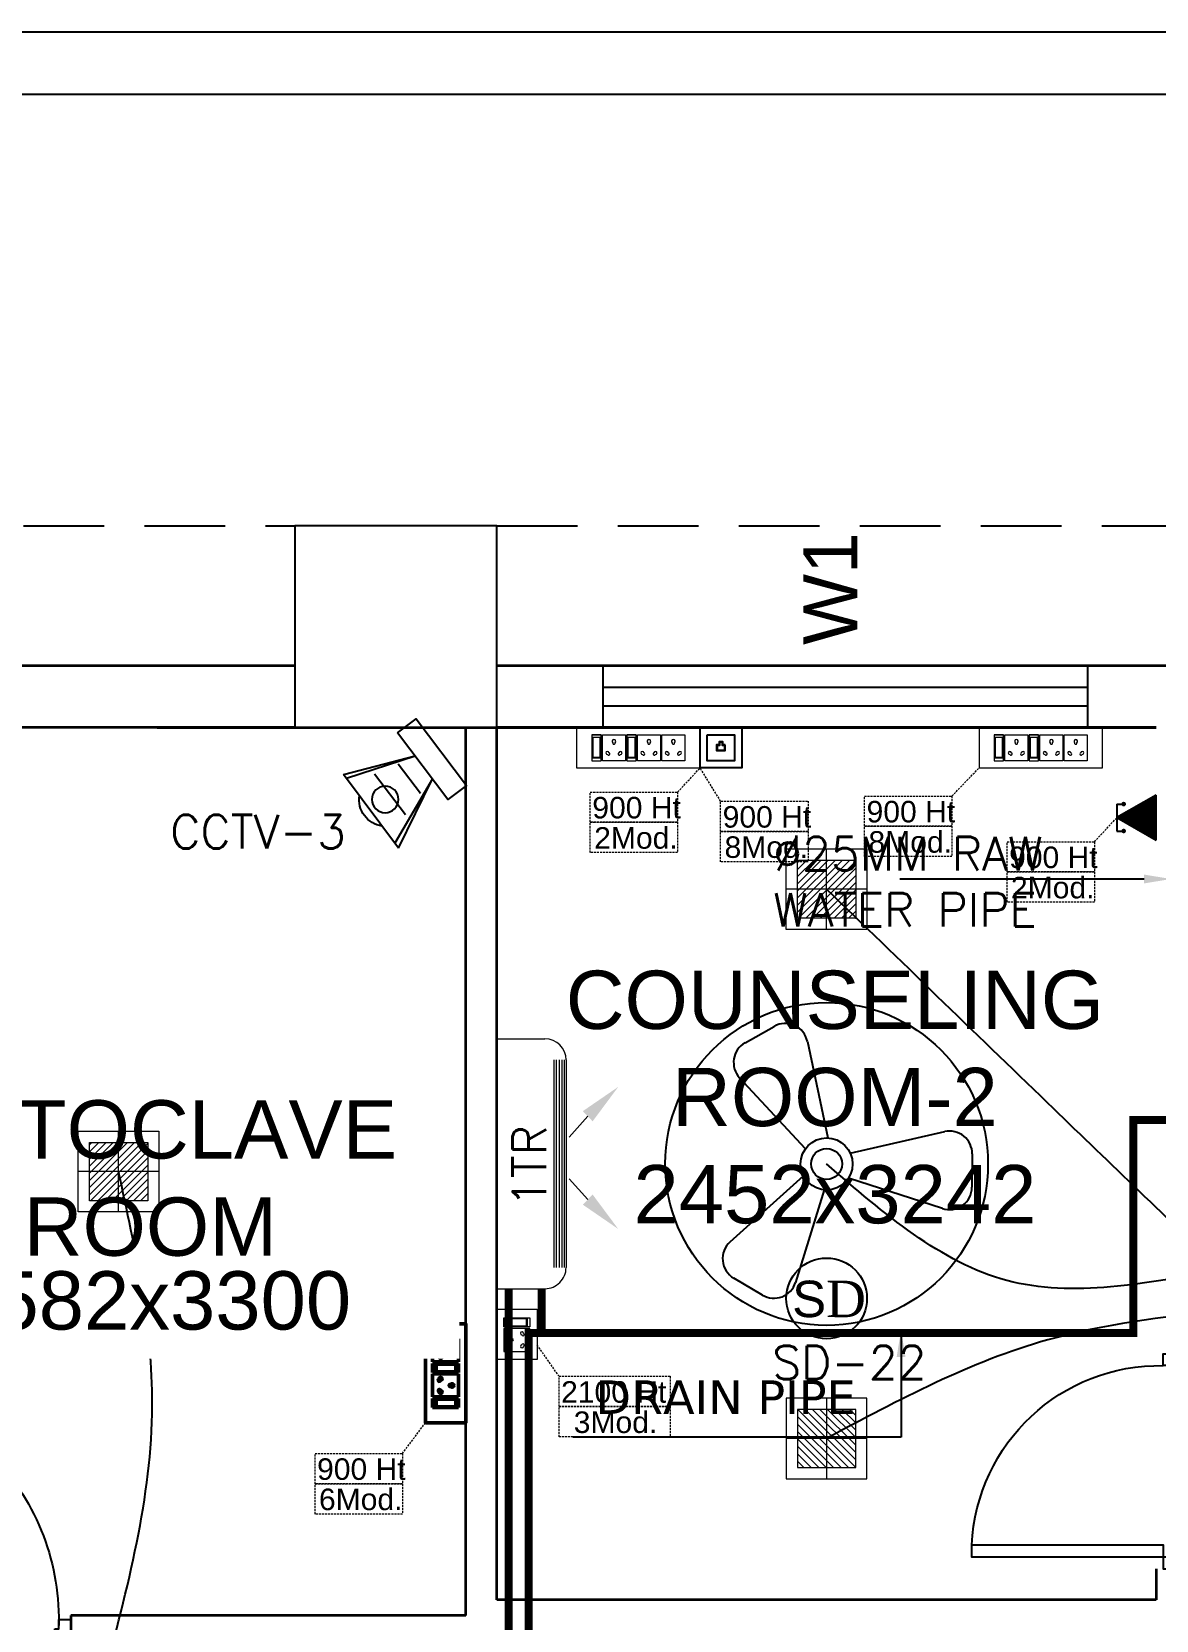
# Model space of a CAD drawing. Extents: x 3550807 to 4078732, y -628171 to -515859.
# Drawn here: x 3725724 to 3729905, y -594524 to -588620 of the extents above; entities that cross this region are included whole.
import ezdxf
from ezdxf import colors
from ezdxf.entities.mleader import LeaderData, LeaderLine
from ezdxf.math import Vec2, Vec3

# ---------------------------------------------------------------- set-up
doc = ezdxf.new("R2010")
doc.units = 0
doc.header["$LTSCALE"] = 6
doc.header["$MEASUREMENT"] = 0
for name, pattern in [('1', [0]), ('CONTINU', [0]), ('DASHED2', [0.375, 0.25, -0.125]), ('HIDDEN', [0.375, 0.25, -0.125])]:
    doc.linetypes.add(name, pattern=pattern)
doc.layers.get('0').update_dxf_attribs({"linetype": 'CONTINUOUS'})
for name, color, linetype in [('24W RAW POWER', 1, 'CONTINUOUS'), ('24W UPS POWER LIGHT', 5, 'CONTINUOUS'), ('AC-AHU', 7, 'CONTINUOUS'), ('Chajja', 7, 'CONTINUOUS'), ('COL', 5, 'CONTINUOUS'), ('DIM', 7, 'CONTINUOUS'), ('DOOR', 44, 'CONTINUOUS'), ('ELE-1200MM CEILINGFAN', 6, 'CONTINUOUS'), ('ELE-8M 6-16A UPS SOCKET', 223, 'CONTINUOUS'), ('ELE-TEL POINT', 4, 'CONTINUOUS'), ('ELE.LAN POINT', 3, 'CONTINUOUS'), ('FA-FIRE TEXT', 7, 'CONTINUOUS'), ('HVAC_HI_WALL_1TR', 1, 'CONTINUOUS'), ('JOINERY', 7, 'CONTINUOUS'), ('LV.CC CEMARA', 66, 'CONTINUOUS'), ('M HVAC HIGH WALL UNIT', 3, 'CONTINUOUS'), ('MEP_HVAC_DRAIN_PIPE', 7, 'CONTINUOUS'), ('MEP_HVAC_TEXT', 7, 'CONTINUOUS'), ('PL-RA WATER SUPPLY PIPE', 100, 'CONTINUOUS'), ('TEXT', 5, 'CONTINUOUS'), ('Window', 161, 'CONTINUOUS')]:
    doc.layers.add(name, color=color, linetype=linetype)
doc.layers.add('CFT_LOOPING', color=7, linetype='1', lineweight=0, true_color=0xd6d600)
for name, color, linetype, lineweight in [('ELE-24W EMERGENCY  LED LIGHT', 5, 'CONTINUOUS', 18), ('ELE-24W LED LIGHT', 1, 'CONTINUOUS', 18), ('ELE-2NOS OF 6-16 RAW POWER SOCKET', 1, 'CONTINUOUS', 20), ('ELE-3NOS 6-16A POWER SOCKET', 5, 'CONTINUOUS', 25), ('ELE. 2N0S OF 6-16 UPS SOCKETS', 191, 'CONTINUOUS', 15), ('FA-BELOW SMOKE DERECTOR', 1, 'CONTINUOUS', 25), ('MEP_HVAC_VRF_COPPER_PIPE', 6, 'CONTINUOUS', 9), ('WALL', 10, 'CONTINUOUS', 35)]:
    doc.layers.add(name, color=color, linetype=linetype, lineweight=lineweight)
doc.layers.add('ELE-6A AC SOCKET', color=7, linetype='CONTINUOUS', true_color=0x00ceb6)
doc.layers.add('ELE-LIGHTING WIRING', color=7, linetype='CONTINUOUS', true_color=0x63d7b6)
doc.styles.add('ARIAL', font='arial.ttf')
doc.styles.add('PDF Times New Roman', font='times.ttf')
doc.styles.add('ROMANS', font='romans.shx')
doc.styles.get("Standard").update_dxf_attribs({"font": 'SIMPLEX'})
doc.styles.add('VERDANA', font='verdana.ttf')
doc.dimstyles.new('TEXT', dxfattribs={"dimscale": 0, "dimtxt": 500, "dimasz": 100, "dimexe": 75, "dimexo": 100, "dimgap": 50, "dimtad": 0, "dimdec": 0, "dimzin": 0, "dimdsep": 46, "dimtxsty": 'ARIAL', "dimblk": 'OBLIQUE', "dimcen": 0.09, "dimdle": 100, "dimclrd": 256, "dimclre": 256, "dimclrt": 6, "dimadec": 0, "dimazin": 0, "dimtfac": 1, "dimtdec": 0, "dimtofl": 0, "dimtmove": 2, "dimatfit": 3, "dimfxl": 0, "dimfrac": 2, "dimtolj": 1, "dimtzin": 0, "dimarcsym": 0})

# ---------------------------------------------------------------- blocks, each defined once
blk = doc.blocks.new('A$C19B8274B')
at = {"layer": 'DOOR', "color": 8}
for p, q in [((-45, 925), (-80, 925)), ((-80, 50), (-80, 925)), ((-45, 50), (-45, 925)), ((-45, 50), (-80, 50)), ((-955, -50), (-955, -47.5)), ((-940, -35), (-942.5, -35)), ((-60, -35), (-57.5, -35)), ((-45, -50), (-45, -47.5))]:
    blk.add_line(p, q, dxfattribs=at)
for points in [[(-940, 15), (-955, 15), (-955, 50), (-1000, 50), (-1000, -50), (-955, -50)], [(-940, -35), (-940, 15)], [(-60, 15), (-45, 15), (-45, 50), (0, 50), (0, -50), (-45, -50)], [(-60, -35), (-60, 15)]]:
    blk.add_lwpolyline(points, dxfattribs=at)
for centre, radius, start, end in [((-80, 50), 875, 90, 182.2924427752461), ((-955, -35), 12.5, 270, 0), ((-45, -35), 12.5, 180, 270)]:
    blk.add_arc(centre, radius, start, end, dxfattribs=at)
blk = doc.blocks.new('Z$W@#1841')
at = {"layer": 'DOOR', "color": 8}
blk.add_lwpolyline([(482.4958492562516, 633.1520239433992), (482.4958492562516, -167.4081328623782), (532.9958492040975, -167.4081328623782), (532.9958492040975, 633.1520239433992)], close=True, dxfattribs=at)
for points in [[(-254.0643076240316, -217.9081328102244), (-267.56430760168, -217.9081328102244), (-267.56430760168, -167.4081328623784), (-317.2842284537333, -167.4081328623784), (-317.2842284537333, -267.4081327133668), (-267.56430760168, -267.4081327133668), (-267.56430760168, -265.1581327170921, 0.4142135623730951), (-256.3143076203064, -253.9081327357186), (-254.0643076240317, -253.9081327357186)], [(519.4958492264492, -217.9081328102242), (532.9958492040975, -217.9081328102242), (532.9958492040975, -167.4081328623782), (582.7157700561507, -167.4081328623782), (582.7157700561507, -267.4081327133666), (532.9958492040975, -267.4081327133666), (532.9958492040975, -265.1581327170919, -0.4142135623730951), (521.7458492227239, -253.9081327357184), (519.4958492264492, -253.9081327357184)]]:
    blk.add_lwpolyline(points, format="xyb", close=True, dxfattribs=at)
blk.add_arc((518.3991009487806, -152.1393686359187), 786.1117062741538, 92.61772036991374, 181.1129344054778, dxfattribs=at)
blk = doc.blocks.new('24w led light')
at = {"layer": 'ELE-24W LED LIGHT', "color": 1, "lineweight": 0}
for p, q in [((159.0000000012145, 158.9999999986694), (-159.9999999987274, 159.0000000012225)), ((-159.9999999987274, 159.0000000012225), (-160.0000000012806, -159.9999999987194)), ((-0.5000000012805742, -159.999999999996), (-0.4999999987274407, 158.999999999946)), ((158.9999999987194, -160.0000000012726), (159.0000000012145, 158.9999999986694)), ((114.5367849160933, 114.5367849143026), (-115.5367849143026, 114.5367849161594)), ((-115.5367849143026, 114.5367849161594), (-115.5367849161594, -115.5367849143526)), ((110.1664341049445, -115.5367849160353), (-115.5367849143606, 110.1664341068094)), ((81.97055120514068, -115.5367849159193), (-115.5367849145927, 81.97055120700553)), ((114.5367849144106, -91.7112528255815), (-91.71125282390676, 114.5367849159273)), ((114.5367849147007, -63.51536992577766), (-63.51536992410293, 114.5367849156952)), ((114.5367849149328, -35.31948702603185), (-35.31948702429909, 114.5367849155211)), ((114.5367849151069, -7.123604126228013), (-7.123604124495255, 114.536784915289)), ((114.536784915339, 21.07227877357582), (21.07227877536661, 114.5367849150569)), ((114.5367849155711, 49.26816167332163), (49.26816167511242, 114.5367849148248)), ((114.5367849158032, 77.46404457312546), (77.46404457497428, 114.5367849145927)), ((114.5367849160353, 105.6599274730454), (105.6599274747201, 114.5367849143606)), ((114.5367849142945, -115.5367849162094), (114.5367849160933, 114.5367849143026)), ((53.77466830533685, -115.5367849157452), (-115.5367849147668, 53.77466830725971)), ((25.57878540547499, -115.536784915397), (-115.5367849150569, 25.57878540745588)), ((-160.000000000004, -0.4999999987194258), (158.999999999996, -0.5000000012725593)), ((-2.617097494328851, -115.5367849151649), (-115.536784915231, -2.617097492464012)), ((-30.81298039413269, -115.5367849150489), (-115.5367849154631, -30.81298039220982)), ((-59.00886329393652, -115.5367849148168), (-115.5367849156952, -59.00886329212971)), ((-87.20474619374036, -115.5367849144686), (-115.5367849159273, -87.20474619181749)), ((-115.4006290935442, -115.5367849142945), (-115.5367849161594, -115.4006290915633)), ((-115.5367849161594, -115.5367849143526), (114.5367849142945, -115.5367849162094)), ((-160.0000000012806, -159.9999999987194), (158.9999999987194, -160.0000000012726))]:
    blk.add_line(p, q, dxfattribs=at)
blk = doc.blocks.new('A$C07FB25EA')
at = {"layer": 'ELE-1200MM CEILINGFAN', "color": 3}
for p, q in [((6.532776267500593, 13.36735990063607), (9.466628320107704, 11.64112324596863)), ((0.2555713899018883, 2.637343919337582), (3.168330920685548, 12.07415516399124)), ((9.838218455632159, 7.943537505430868), (2.358767898105725, 1.207109641702118)), ((-11.7984145034352, 4.548378357842012), (-2.224771563924151, 1.439198100535577)), ((-14.84286138923198, -1.026129745423532), (-14.81482261964993, 2.37777899041248)), ((-2.411792527615034, -1.097340643536882), (-12.04069056159642, -3.293222517087997)), ((2.156221137716784, -1.540003275806157), (8.872359640910874, -8.780932646906876)), ((1.960196047803038, -12.49191586327652), (-0.1339963341779367, -2.646307742243152)), ((8.31008512173139, -12.34123015521618), (5.348194299542229, -14.01890223638475))]:
    blk.add_line(p, q, dxfattribs=at)
at = {"layer": 'ELE-1200MM CEILINGFAN', "color": 5, "ltscale": 10}
blk.add_circle((0, 0), 16.44920765180997, dxfattribs=at)
at = {"layer": 'ELE-1200MM CEILINGFAN', "color": 3}
for radius in [2.649698036423876, 1.57768634052507]:
    blk.add_circle((0, 0), radius, dxfattribs=at)
for centre, radius, start, end in [((5.364932230608247, 11.38253260855709), 2.302911, 59.52805232013018, 162.5228544712673), ((8.29878428322263, 9.656295953875087), 2.302911, 311.9493309576654, 59.52805232013018), ((-12.51198974412546, 2.358810032856127), 2.302911000000001, 71.9493309579858, 179.5280523201116), ((-12.54002851371843, -1.045098702990799), 2.302911000000001, 179.5280523201116, 282.5228544713182), ((7.175096283113817, -10.33743390556629), 2.302911000000001, 299.5280523201873, 42.52285447146621), ((4.213205460910103, -12.01510598673485), 2.302911000000001, 191.9493309577734, 299.5280523201873)]:
    blk.add_arc(centre, radius, start, end, dxfattribs=at)
blk = doc.blocks.new('24w led emeregency')
at = {"layer": 'ELE-24W EMERGENCY  LED LIGHT'}
h = blk.add_hatch(dxfattribs=at)
h.set_pattern_fill('ANSI31', scale=166.666666666665, style=0)
h.set_pattern_definition([(45, (0, 0), (-14.73139127471959, 14.7313912747196), [])])
h.paths.add_polyline_path([(-115.397401795839, -115.397401795839), (-115.397401795839, 115.397401795839), (115.397401795839, 115.397401795839), (115.397401795839, -115.397401795839)])
at = {"layer": 'ELE-24W EMERGENCY  LED LIGHT', "color": 5}
for p, q in [((0, 160), (0, -160)), ((-160, 0), (160, 0))]:
    blk.add_line(p, q, dxfattribs=at)
for points in [[(-160, -160), (-160, 160), (160, 160), (160, -160)], [(-115.397401795839, -115.397401795839), (-115.397401795839, 115.397401795839), (115.397401795839, 115.397401795839), (115.397401795839, -115.397401795839)]]:
    blk.add_lwpolyline(points, close=True, dxfattribs=at)
blk = doc.blocks.new('5Y3AQY')
at = {"layer": 'ELE. 2N0S OF 6-16 UPS SOCKETS', "color": 72, "lineweight": 50}
for p, q in [((-311.5148131554015, -26.47821136575658), (-277.706117503345, -26.47821136575658)), ((-311.5148131554015, -123.5216896266211), (-311.5148131554015, -26.47821136575658)), ((-311.5148131554015, -123.5216896266211), (-311.5148131554015, -26.47821136575658)), ((-308.6974218511023, -37.04342875699513), (-280.5235088076442, -37.04342875699513)), ((-308.6974218511023, -112.9564722352661), (-308.6974218511023, -37.04342875699513)), ((-308.6974218511023, -40.42429832229391), (-280.5235088076442, -40.42429832229391)), ((-280.5235088076442, -37.04342875699513), (-280.5235088076442, -112.9564722352661)), ((-277.706117503345, -26.47821136575658), (-277.706117503345, -123.5216896266211)), ((-272.0713348947465, -26.47821136575658), (-272.0713348947465, -123.5216896266211)), ((-187.0565235340036, -26.47821136575658), (-272.0713348947465, -26.47821136575658)), ((-187.0565235340036, -123.5216896266211), (-187.0565235340036, -26.47821136575658)), ((-181.4217409249395, -26.47821136575658), (-147.613045272883, -26.47821136575658)), ((-181.4217409249395, -123.5216896266211), (-181.4217409249395, -26.47821136575658)), ((-181.4217409249395, -123.5216896266211), (-181.4217409249395, -26.47821136575658)), ((-178.6043496206403, -37.04342875699513), (-150.4304365771823, -37.04342875699513)), ((-178.6043496206403, -112.9564722352661), (-178.6043496206403, -37.04342875699513)), ((-178.6043496206403, -40.42429832229391), (-150.4304365771823, -40.42429832229391)), ((-150.4304365771823, -37.04342875699513), (-150.4304365771823, -112.9564722352661)), ((-147.613045272883, -26.47821136575658), (-147.613045272883, -123.5216896266211)), ((-56.963451303076, -26.47821136575658), (-141.9782626642846, -26.47821136575658)), ((-141.9782626642846, -26.47821136575658), (-141.9782626642846, -123.5216896266211)), ((-56.963451303076, -123.5216896266211), (-56.963451303076, -26.47821136575658)), ((-280.5235088076442, -112.9564722352661), (-308.6974218511023, -112.9564722352661)), ((-150.4304365771823, -112.9564722352661), (-178.6043496206403, -112.9564722352661)), ((-311.5148131554015, -123.5216896266211), (-277.706117503345, -123.5216896266211)), ((-277.706117503345, -123.5216896266211), (-311.5148131554015, -123.5216896266211)), ((-272.0713348947465, -123.5216896266211), (-187.0565235340036, -123.5216896266211)), ((-181.4217409249395, -123.5216896266211), (-147.613045272883, -123.5216896266211)), ((-147.613045272883, -123.5216896266211), (-181.4217409249395, -123.5216896266211)), ((-141.9782626642846, -123.5216896266211), (-56.963451303076, -123.5216896266211))]:
    blk.add_line(p, q, dxfattribs=at)
blk.add_lwpolyline([(-368.4782626642846, 4.950386937707663e-05), (-1.794658601284027e-06, 4.950386937707663e-05), (-1.794658601284027e-06, -149.999950496247), (-368.4782626642846, -149.999950496247)], close=True, dxfattribs=at)
for centre, radius, start, end in [((-253.7910333280452, -56.05690794810653), 5.702069884257259, 87.48996629468185, 354.7310871131253), ((-249.2964395391755, -52.13456946169026), 4.600757324913441, 284.9048633383454, 157.3161900691182), ((-209.8314188895747, -52.13456946169026), 4.600757324913441, 22.68380993088185, 255.0951366616546), ((-205.3368251002394, -56.05690794810653), 5.702069884257259, 185.2689128868746, 92.51003370531816), ((-123.6979610975832, -56.05690794810653), 5.702069884257259, 87.48996629468185, 354.7310871131253), ((-119.2033673087135, -52.13456946169026), 4.600757324913441, 284.9048633383454, 157.3161900691182), ((-79.73834665864706, -52.13456946169026), 4.600757324913441, 22.68380993088185, 255.0951366616546), ((-75.24375286977738, -56.05690794810653), 5.702069884257259, 185.2689128868746, 92.51003370531816), ((-229.5639292141423, -98.95577360759489), 6.616767067352899, 127.1583653105455, 52.84163468945445), ((-229.5639292141423, -92.33763240673579), 4.216839631111756, 341.4031195226902, 198.5968804773098), ((-99.47085698368028, -98.95577360759489), 6.616767067352899, 127.1583653105455, 52.84163468945445), ((-99.47085698368028, -92.33763240673579), 4.216839631111756, 341.4031195226902, 198.5968804773098)]:
    blk.add_arc(centre, radius, start, end, dxfattribs=at)
blk = doc.blocks.new('543WYH')
at = {"layer": 'ELE-2NOS OF 6-16 RAW POWER SOCKET', "color": 30, "linetype": 'ByBlock'}
for p, q in [((-123.5217769169249, -56.96345380821731), (-123.5217769169249, -90.77214946039021)), ((-26.47829865571111, -56.96345380821731), (-123.5217769169249, -56.96345380821731)), ((-26.47829865571111, -56.96345380821731), (-123.5217769169249, -56.96345380821731)), ((-26.47829865571111, -56.96345380821731), (-26.47829865571111, -90.77214946039021)), ((-26.47829865571111, -90.77214946039021), (-26.47829865571111, -56.96345380821731)), ((-123.5217769169249, -90.77214946039021), (-26.47829865571111, -90.77214946039021)), ((-123.5217769169249, -96.40693206898868), (-26.47829865571111, -96.40693206898868)), ((-123.5217769169249, -181.4217434299644), (-123.5217769169249, -96.40693206898868)), ((-112.9565595253371, -59.78084511263296), (-112.9565595253371, -87.95475815609097)), ((-37.04351604729891, -59.78084511263296), (-112.9565595253371, -59.78084511263296)), ((-112.9565595253371, -87.95475815609097), (-37.04351604729891, -87.95475815609097)), ((-109.5756899602711, -59.78084511263296), (-109.5756899602711, -87.95475815609097)), ((-37.04351604729891, -87.95475815609097), (-37.04351604729891, -59.78084511263296)), ((-26.47829865571111, -96.40693206898868), (-26.47829865571111, -181.4217434299644)), ((-26.47829865571111, -181.4217434299644), (-123.5217769169249, -181.4217434299644)), ((-123.5217769169249, -187.0565260385629), (-123.5217769169249, -220.8652216907358)), ((-26.47829865571111, -187.0565260385629), (-123.5217769169249, -187.0565260385629)), ((-26.47829865571111, -187.0565260385629), (-123.5217769169249, -187.0565260385629)), ((-123.5217769169249, -220.8652216907358), (-26.47829865571111, -220.8652216907358)), ((-123.5217769169249, -311.5148156604264), (-123.5217769169249, -226.5000042994507)), ((-123.5217769169249, -226.5000042994507), (-26.47829865571111, -226.5000042994507)), ((-112.9565595253371, -189.8739173429785), (-112.9565595253371, -218.047830386553)), ((-37.04351604729891, -189.8739173429785), (-112.9565595253371, -189.8739173429785)), ((-112.9565595253371, -218.047830386553), (-37.04351604729891, -218.047830386553)), ((-109.5756899602711, -189.8739173429785), (-109.5756899602711, -218.047830386553)), ((-37.04351604729891, -218.047830386553), (-37.04351604729891, -189.8739173429785)), ((-26.47829865571111, -187.0565260385629), (-26.47829865571111, -220.8652216907358)), ((-26.47829865571111, -220.8652216907358), (-26.47829865571111, -187.0565260385629)), ((-26.47829865571111, -226.5000042994507), (-26.47829865571111, -311.5148156604264)), ((-26.47829865571111, -311.5148156604264), (-123.5217769169249, -311.5148156604264)), ((-123.5217769169249, -402.164409630117), (-123.5217769169249, -317.1495982691413)), ((-123.5217769169249, -317.1495982691413), (-26.47829865571111, -317.1495982691413)), ((-26.47829865571111, -317.1495982691413), (-26.47829865571111, -402.164409630117)), ((-26.47829865571111, -402.164409630117), (-123.5217769169249, -402.164409630117))]:
    blk.add_line(p, q, dxfattribs=at)
blk.add_lwpolyline([(-150.0000377865508, -4.299450665712357e-06), (-150.0000377865508, -459.1278591387672), (-3.778655081987381e-05, -459.1278591387672), (-3.778655081987381e-05, -4.299450665712357e-06)], close=True, dxfattribs=at)
for centre, radius, start, end in [((-97.86541882064193, -119.1818274246762), 4.600757324911249, 112.6838099348948, 345.0951366623098), ((-93.9430803344585, -114.6872336358065), 5.702069884254543, 275.2689128867673, 182.510033704047), ((-97.86541882064193, -158.6468480741605), 4.600757324911249, 14.90486333769024, 247.3161900656643), ((-93.9430803344585, -163.141441863263), 5.702069884254543, 177.489966295953, 84.73108711323273), ((-57.6623558755964, -138.914337749593), 4.216839631109748, 71.40311952469378, 288.5968804753062), ((-51.0442146747373, -138.914337749593), 6.616767067349747, 217.1583653105455, 142.8416346886511), ((-97.86541882064193, -249.2748996550217), 4.600757324911249, 112.6838099348948, 345.0951366609087), ((-97.86541882064193, -288.7399203048553), 4.600757324911249, 14.90486333909126, 247.3161900651052), ((-93.9430803344585, -244.780305866152), 5.702069884254543, 275.2689128867673, 182.5100337052157), ((-93.9430803344585, -293.234514093725), 5.702069884254543, 177.4899662947843, 84.73108711323273), ((-57.6623558755964, -269.0074099799385), 4.216839631109748, 71.40311952469378, 288.5968804753062), ((-51.0442146747373, -269.0074099799385), 6.616767067349747, 217.1583653105455, 142.8416346894545), ((-97.86541882064193, -339.9244936248288), 4.600757324911249, 112.6838099343357, 345.0951366623098), ((-93.9430803344585, -335.4298998358427), 5.702069884254543, 275.2689128867673, 182.5100337052157), ((-51.0442146747373, -359.6570039496291), 6.616767067349747, 217.1583653105455, 142.8416346894545), ((-97.86541882064193, -379.3895142744295), 4.600757324911249, 14.90486333769024, 247.3161900656643), ((-93.9430803344585, -383.8841080634156), 5.702069884254543, 177.4899662947843, 84.73108711323273), ((-57.6623558755964, -359.6570039496291), 4.216839631109748, 71.40311952469378, 288.5968804753062)]:
    blk.add_arc(centre, radius, start, end, dxfattribs=at)
blk = doc.blocks.new('543E')
at = {"layer": 'ELE. 2N0S OF 6-16 UPS SOCKETS', "color": 72, "linetype": 'ByBlock'}
for p, q in [((-123.5217769159935, -56.96349896851461), (-123.5217769159935, -90.77219462010544)), ((-26.47829865524545, -56.96349896851461), (-123.5217769159935, -56.96349896851461)), ((-26.47829865524545, -56.96349896851461), (-123.5217769159935, -56.96349896851461)), ((-26.47829865524545, -56.96349896851461), (-26.47829865524545, -90.77219462010544)), ((-26.47829865524545, -90.77219462010544), (-26.47829865524545, -56.96349896851461)), ((-123.5217769159935, -90.77219462010544), (-26.47829865524545, -90.77219462010544)), ((-123.5217769159935, -96.40697722870391), (-26.47829865524545, -96.40697722870391)), ((-123.5217769159935, -181.4217885899125), (-123.5217769159935, -96.40697722870391)), ((-112.9565595248714, -59.78089027281385), (-112.9565595248714, -87.9548033158062)), ((-37.04351604636759, -59.78089027281385), (-112.9565595248714, -59.78089027281385)), ((-112.9565595248714, -87.9548033158062), (-37.04351604636759, -87.9548033158062)), ((-109.5756899598055, -59.78089027281385), (-109.5756899598055, -87.9548033158062)), ((-37.04351604636759, -87.9548033158062), (-37.04351604636759, -59.78089027281385)), ((-26.47829865524545, -96.40697722870391), (-26.47829865524545, -181.4217885899125)), ((-26.47829865524545, -181.4217885899125), (-123.5217769159935, -181.4217885899125)), ((-123.5217769159935, -187.0565711985109), (-123.5217769159935, -220.8652668508003)), ((-26.47829865524545, -187.0565711985109), (-123.5217769159935, -187.0565711985109)), ((-26.47829865524545, -187.0565711985109), (-123.5217769159935, -187.0565711985109)), ((-123.5217769159935, -220.8652668508003), (-26.47829865524545, -220.8652668508003)), ((-123.5217769159935, -311.5148608206073), (-123.5217769159935, -226.5000494593987)), ((-123.5217769159935, -226.5000494593987), (-26.47829865524545, -226.5000494593987)), ((-112.9565595248714, -189.8739625028102), (-112.9565595248714, -218.047875546501)), ((-37.04351604636759, -189.8739625028102), (-112.9565595248714, -189.8739625028102)), ((-112.9565595248714, -218.047875546501), (-37.04351604636759, -218.047875546501)), ((-109.5756899598055, -189.8739625028102), (-109.5756899598055, -218.047875546501)), ((-37.04351604636759, -218.047875546501), (-37.04351604636759, -189.8739625028102)), ((-26.47829865524545, -187.0565711985109), (-26.47829865524545, -220.8652668508003)), ((-26.47829865524545, -220.8652668508003), (-26.47829865524545, -187.0565711985109)), ((-26.47829865524545, -226.5000494593987), (-26.47829865524545, -311.5148608206073)), ((-26.47829865524545, -311.5148608206073), (-123.5217769159935, -311.5148608206073)), ((-123.5217769159935, -402.1644547904143), (-123.5217769159935, -317.1496434292058)), ((-123.5217769159935, -317.1496434292058), (-26.47829865524545, -317.1496434292058)), ((-26.47829865524545, -317.1496434292058), (-26.47829865524545, -402.1644547904143)), ((-26.47829865524545, -402.1644547904143), (-123.5217769159935, -402.1644547904143))]:
    blk.add_line(p, q, dxfattribs=at)
blk.add_lwpolyline([(-150.0000377856195, -4.945939872413874e-05), (-150.0000377856195, -459.1279042988317), (-3.778561949729919e-05, -459.1279042988317), (-3.778561949729919e-05, -4.945939872413874e-05)], close=True, dxfattribs=at)
for centre, radius, start, end in [((-97.86541882017627, -119.1818725845078), 4.60075732491125, 112.683809928426, 345.0951366623096), ((-93.94308033399284, -114.6872787954053), 5.702069884254543, 275.2689128915341, 182.510033707553), ((-97.86541882017627, -158.6468932341086), 4.60075732491125, 14.90486333769031, 247.316190071574), ((-93.94308033399284, -163.1414870232111), 5.702069884254543, 177.4899662994587, 84.73108710846594), ((-57.66235587513074, -138.9143829093082), 4.216839631109748, 71.40311952469379, 288.5968804753062), ((-51.04421467427164, -138.9143829093082), 6.616767067349747, 217.1583653161947, 142.8416346902578), ((-97.86541882017627, -249.2749448152026), 4.60075732491125, 112.683809928426, 345.0951366623096), ((-97.86541882017627, -288.7399654648034), 4.60075732491125, 14.90486333769031, 247.3161900715739), ((-93.94308033399284, -244.7803510261001), 5.702069884254543, 275.2689128915341, 182.510033707553), ((-93.94308033399284, -293.2345592539059), 5.702069884254543, 177.4899662924471, 84.73108710846597), ((-57.66235587513074, -269.007455140003), 4.216839631109748, 71.40311952469392, 288.5968804753061), ((-51.04421467427164, -269.007455140003), 6.616767067349747, 217.1583653097421, 142.841634690258), ((-97.86541882017627, -339.9245387850096), 4.60075732491125, 112.6838099284261, 345.0951366623096), ((-93.94308033399284, -335.4299449959071), 5.702069884254543, 275.268912891534, 182.5100337075529), ((-51.04421467427164, -359.65704910981), 6.616767067349747, 217.1583653097421, 142.8416346838053), ((-97.86541882017627, -379.3895594346104), 4.60075732491125, 14.90486333769031, 247.3161900715739), ((-93.94308033399284, -383.8841532237129), 5.702069884254543, 177.4899662924471, 84.73108710846597), ((-57.66235587513074, -359.65704910981), 4.216839631109748, 71.40311952469392, 288.5968804753061)]:
    blk.add_arc(centre, radius, start, end, dxfattribs=at)
blk = doc.blocks.new('EQ2WE')
at = {"layer": 'ELE-6A AC SOCKET', "lineweight": 0}
for p, q in [((-98.74961535586044, 169.5296093540965), (-215.4297063327394, 169.5296093540965)), ((-215.4297063327394, 169.5296093540965), (-215.4297063327394, 36.34056040062569)), ((-98.74961535586044, 36.34056040062569), (-98.74961535586044, 169.5296093540965)), ((-91.01605767477304, 36.34056040062569), (-91.01605767477304, 169.5296093540965)), ((-91.01605767477304, 169.5296093540965), (-44.61471158778295, 169.5296093540965)), ((-44.61471158778295, 169.5296093540965), (-91.01605767477304, 169.5296093540965)), ((-44.61471158778295, 169.5296093540965), (-44.61471158778295, 36.34056040062569)), ((-44.61471158778295, 169.5296093540965), (-44.61471158778295, 36.34056040062569)), ((-87.14927883446217, 50.84098105295561), (-87.14927883446217, 155.0291887017665)), ((-87.14927883446217, 155.0291887017665), (-48.48149042809382, 155.0291887017665)), ((-48.48149042809382, 155.0291887017665), (-48.48149042809382, 50.84098105295561)), ((-215.4297063327394, 36.34056040062569), (-98.74961535586044, 36.34056040062569)), ((-44.61471158778295, 36.34056040062569), (-91.01605767477304, 36.34056040062569)), ((-48.48149042809382, 55.48111566121224), (-87.14927883446217, 55.48111566121224)), ((-48.48149042809382, 50.84098105295561), (-87.14927883446217, 50.84098105295561))]:
    blk.add_line(p, q, dxfattribs=at)
blk.add_lwpolyline([(0, 0), (-257.3377121933736, 0), (-257.3377121933736, 205.8701697547222), (0, 205.8701697547222)], close=True, dxfattribs=at)
for centre, radius, start, end in [((-190.3405810883269, 76.93636897683609), 7.825907300167327, 5.268912887902898, 272.5100337055451), ((-157.0896608447656, 135.8136806810508), 9.081299729220849, 307.1583653148004, 232.8416346884283), ((-157.0896608447656, 126.7304949983954), 5.787476604568305, 161.4031195280473, 18.59688047086035), ((-123.8387406007387, 76.93636897683609), 7.825907300167327, 267.4899662944549, 174.7310871120971), ((-184.1718958457932, 71.55308571003843), 6.314391276533496, 202.6838099291593, 75.09513666362629), ((-130.0074258428067, 71.55308571003843), 6.314391276533496, 104.9048633363737, 337.3161900708406)]:
    blk.add_arc(centre, radius, start, end, dxfattribs=at)
blk = doc.blocks.new('tel')
at = {"layer": 'ELE-TEL POINT', "ltscale": 30}
h = blk.add_hatch(dxfattribs=at)
h.set_pattern_fill('ANSI31', color=4, scale=19.02538721664727, angle=1.842772815317326e-14, style=0)
h.set_pattern_definition([(45.00000000000005, (-98.62586017362776, 0.1843474022112787), (-42.71321250200187, 42.71321250200188), [])])
h.paths.add_polyline_path([(-98.62586017362776, 0.1843474022112787), (839.5717295827928, 1653.867201885411), (1777.769319346301, -3.322933307241316)])
at = {"layer": 'ELE-TEL POINT', "color": 4, "ltscale": 30}
for p, q in [((-98.62586017362776, 0.1843474022112787), (839.5717295827928, 1653.867201885411)), ((839.5717295827928, 1653.867201885411), (1777.769319346301, -3.322933307241316)), ((1777.769319346301, -3.322933307241316), (-98.62586017362776, 0.1843474022112787))]:
    blk.add_line(p, q, dxfattribs=at)
at = {"layer": 'ELE-TEL POINT', "color": 4, "ltscale": 12}
for p, q in [((275.5649257548229, 1648.43990473828), (275.0968232608537, 1398.005072778664)), ((1403.554303520788, 1646.331513375854), (1403.086201033906, 1395.896681418231))]:
    blk.add_line(p, q, dxfattribs=at)
at = {"layer": 'ELE-TEL POINT', "color": 4, "linetype": 'Continuous', "ltscale": 12}
blk.add_line((275.5649257548229, 1648.43990473828), (1403.554303520788, 1646.331513375854), dxfattribs=at)
at = {"layer": 'ELE-TEL POINT', "color": 4, "ltscale": 30, "const_width": 95.12693608323836}
for points in [[(227.467425296497, 1362.73256123067, 1), (322.5943613797333, 1362.73256123067, 1)], [(1355.45680306955, 1360.624169870459, 1), (1450.583739152786, 1360.624169870459, 1)]]:
    blk.add_lwpolyline(points, format="xyb", close=True, dxfattribs=at)
blk = doc.blocks.new('Voice')
at = {"layer": 'ELE.LAN POINT', "color": 6}
for points in [[(-0.0001435091835446656, -31.83524279187447), (127.8731920092255, -31.83524279191364), (127.8731920092255, 91.99998739433515), (-0.0001435091835446656, 91.99998739437433)], [(21.85946668858487, -9.975632593831826), (106.0135818114571, -9.975632593831826), (106.0135818114571, 70.14037719625334), (21.85946668858487, 70.14037719629252)], [(77.26763112169853, 21.4423185055611), (69.73059573140364, 21.4423185055611), (69.73059573140364, 11.69924630392988), (58.14245276861877, 11.69924630392988), (58.14245276861877, 21.4423185055611), (50.60541737832387, 21.4423185055611), (50.60541737832387, 38.72242609717381), (77.26763112169853, 38.72242609717381)], [(75.92159601097843, 22.78835361628119), (68.38456062068354, 22.78835361628119), (68.38456062068354, 13.04528141464998), (59.48848787933886, 13.04528141464998), (59.48848787933886, 22.78835361628119), (51.95145248904397, 22.78835361628119), (51.95145248904397, 37.37639098645371), (75.92159601097843, 37.37639098645371)]]:
    blk.add_lwpolyline(points, close=True, dxfattribs=at)
blk = doc.blocks.new('SMOKE DETECTOR')
at = {"layer": 'FA-BELOW SMOKE DERECTOR', "color": 7}
blk.add_circle((931028.7306233168, -118293.8702529273), 166.0108993562608, dxfattribs=at)
at = {"layer": 'FA-BELOW SMOKE DERECTOR', "insert": (930887.0836242564, -118372.9609814075), "char_height": 150, "attachment_point": 7, "style": 'PDF Times New Roman'}
blk.add_mtext('{\\fArial|b0|i0|c0|p34;S}D', dxfattribs=at)
blk = doc.blocks.new('CC CEMARA')
at = {"layer": 'LV.CC CEMARA', "linetype": 'ByBlock'}
for p, q in [((46.74365773457794, -104.4754584725752), (105.3126218521993, -34.88648946363901)), ((239.6186408663575, -66.60354884771823), (64.72645494681865, -12.17058189840191)), ((232.1129528157517, -75.69435762808644), (64.72645494681865, -12.17058189840191)), ((94.46251504224256, -242.415089957909), (18.62957814503989, -67.0943982420522)), ((18.62957814503989, -67.0943982420522), (104.1973726005508, -230.624335005873)), ((81.33825720324921, -159.1077273346436), (162.7612330057004, -62.36466511712842)), ((94.46251504224256, -242.415089957909), (239.6186408663575, -66.60354884771823))]:
    blk.add_line(p, q, dxfattribs=at)
blk.add_lwpolyline([(110.8233317484119, 42.75323444445166), (66.39680633619582, 79.74389545066424), (-66.39680633619582, -79.74389545066424), (-21.97028092529081, -116.7345564567349)], close=True, dxfattribs=at)
blk.add_circle((133.4886650341855, -123.4844854021767), 32.92914628875568, dxfattribs=at)
blk.add_arc((131.560165151925, -123.5689404851928), 66.6510920677135, 275.3702308638028, 5.541237239688783, dxfattribs=at)
blk = doc.blocks.new('HI WALL SPLIT AC UNIT 1TR')
at = {"layer": 'M HVAC HIGH WALL UNIT', "color": 1, "lineweight": 5}
for p, q in [((1294404.320245413, -128751.9508093165), (1294404.320245413, -129680.9508093165)), ((1294404.320245413, -128751.9508093165), (1294583.570245413, -128751.9508093165)), ((1294662.320245413, -128830.7008093166), (1294662.320245413, -129602.2008093166)), ((1294404.320245413, -129680.9508093165), (1294583.570245413, -129680.9508093165))]:
    blk.add_line(p, q, dxfattribs=at)
at = {"layer": 'M HVAC HIGH WALL UNIT', "color": 8, "lineweight": 5}
for p, q in [((1294616.138504561, -128830.7008093166), (1294616.138504561, -129602.2008093166)), ((1294625.374786518, -128830.7008093166), (1294625.374786518, -129602.2008093166)), ((1294636.920263114, -128830.7008093166), (1294636.920263114, -129602.2008093166)), ((1294646.156627838, -128830.7008093166), (1294646.156627838, -129602.2008093166)), ((1294655.392992562, -128830.7008093166), (1294655.392992562, -129602.2008093166))]:
    blk.add_line(p, q, dxfattribs=at)
at = {"layer": 'M HVAC HIGH WALL UNIT', "color": 7, "lineweight": 5}
for p, q in [((1294742.711258557, -129039.8295077601), (1294673.555560595, -129117.425743708)), ((1294742.711258557, -129349.7037106835), (1294673.555560595, -129272.1074747357))]:
    blk.add_line(p, q, dxfattribs=at)
at = {"layer": 'M HVAC HIGH WALL UNIT', "color": 1, "lineweight": 5}
for centre, radius, start, end in [((1294583.570245413, -128830.7008093166), 78.75, 0, 90), ((1294583.570245413, -129602.2008093166), 78.7500000000291, 270, 0)]:
    blk.add_arc(centre, radius, start, end, dxfattribs=at)
at = {"layer": 'M HVAC HIGH WALL UNIT', "color": 7, "lineweight": 5}
for points in [[(1294760.918404835, -129058.7388262148), (1294724.50411228, -129020.9201893049), (1294856.167169286, -128930.5866300943)], [(1294760.918404835, -129330.7943922286), (1294724.50411228, -129368.6130291382), (1294856.167169286, -129458.9465883487)]]:
    blk.add_solid(points, dxfattribs=at)
blk = doc.blocks.new('_Oblique')
at = {"color": 0, "linetype": 'ByBlock', "lineweight": -2}
blk.add_line((-0.5, -0.5), (0.5, 0.5), dxfattribs=at)

msp = doc.modelspace()

# ---------------------------------------------------------------- linework, layer by layer
for points in [[(3750161.602118808, -588619.6529883851), (3750161.602118808, -620631.0736272633), (3705080.39693519, -620631.0736272633), (3705080.39693519, -588619.6529883851)], [(3749929.769698189, -588851.485409002), (3749929.769698189, -620399.2412066456), (3705312.229355807, -620399.2412066456), (3705312.229355807, -588851.485409002)]]:
    msp.add_lwpolyline(points, close=True)
at = {"layer": 'CFT_LOOPING', "color": 7, "linetype": 'DASHED2', "ltscale": 5}
for p, q in [((3728125.193255339, -591445.8068553708), (3728208.617882989, -591356.3314765462)), ((3728285.023733786, -591480.0269485087), (3728208.617882989, -591356.3314765461)), ((3729144.996751433, -591460.6840690408), (3729245.599094426, -591356.3314431804)), ((3729674.787815823, -591630.4344874469), (3729758.212443474, -591540.9591086224)), ((3727684.291558425, -593617.8327409717), (3727602.385829306, -593500.4811098308)), ((3727101.867865921, -593904.6223135171), (3727187.380276363, -593790.5594542922))]:
    msp.add_line(p, q, dxfattribs=at)
at = {"layer": 'CFT_LOOPING', "color": 7, "linetype": 'DASHED2', "ltscale": 5, "elevation": 1.927764981416173e-10}
for points in [[(3727800.373236304, -591445.8068553708), (3728125.193255339, -591445.8068553708), (3728125.193255339, -591558.3068553708), (3727800.373236304, -591558.3068553708)], [(3727800.373236304, -591558.3068553708), (3728125.193255339, -591558.3068553708), (3728125.193255339, -591670.8068553708), (3727800.373236304, -591670.8068553708)]]:
    msp.add_lwpolyline(points, close=True, dxfattribs=at)
at = {"layer": 'CFT_LOOPING', "color": 7, "linetype": 'DASHED2', "ltscale": 5}
for points in [[(3728285.023733786, -591480.0269485087), (3728609.843752821, -591480.0269485087), (3728609.843752821, -591592.5269485087), (3728285.023733786, -591592.5269485087)], [(3728820.176732398, -591460.6840690408), (3729144.996751433, -591460.6840690408), (3729144.996751433, -591573.1840690408), (3728820.176732398, -591573.1840690408)], [(3728285.023733786, -591592.5269485087), (3728609.843752821, -591592.5269485087), (3728609.843752821, -591705.0269485087), (3728285.023733786, -591705.0269485087)], [(3728820.176732398, -591573.1840690408), (3729144.996751433, -591573.1840690408), (3729144.996751433, -591685.6840690408), (3728820.176732398, -591685.6840690408)], [(3729349.967796789, -591630.4344874469), (3729674.787815823, -591630.4344874469), (3729674.787815823, -591742.9344874469), (3729349.967796789, -591742.9344874469)], [(3729349.967796789, -591742.9344874469), (3729674.787815823, -591742.9344874469), (3729674.787815823, -591855.4344874469), (3729349.967796789, -591855.4344874469)], [(3727684.291558425, -593617.8327409717), (3728096.887546434, -593617.8327409717), (3728096.887546434, -593730.3327409717), (3727684.291558425, -593730.3327409717)], [(3727684.291558425, -593730.3327409717), (3728096.887546434, -593730.3327409717), (3728096.887546434, -593842.8327409717), (3727684.291558425, -593842.8327409717)], [(3726777.047846886, -593904.6223135171), (3727101.867865921, -593904.6223135171), (3727101.867865921, -594017.1223135171), (3726777.047846886, -594017.1223135171)], [(3726777.047846886, -594017.1223135171), (3727101.867865921, -594017.1223135171), (3727101.867865921, -594129.6223135171), (3726777.047846886, -594129.6223135171)]]:
    msp.add_lwpolyline(points, close=True, dxfattribs=at)
at = {"layer": 'Chajja', "color": 8, "linetype": 'HIDDEN', "ltscale": 200}
for p, q in [((3720742.39693519, -590456.3203238578), (3726702.39693519, -590456.3203238578)), ((3727452.39693519, -590456.3203238578), (3732997.39693519, -590456.3203238578))]:
    msp.add_line(p, q, dxfattribs=at)
at = {"layer": 'COL', "color": 8}
msp.add_lwpolyline([(3726702.39693519, -591206.3203238578), (3727452.39693519, -591206.3203238578), (3727452.39693519, -590456.3203238578), (3726702.39693519, -590456.3203238578)], close=True, dxfattribs=at)
at = {"layer": 'ELE-LIGHTING WIRING', "linetype": 'ByBlock'}
for points in [[(3730144.552099847, -593220.804091467), (3729500.627538399, -592601.5997259438), (3728678.457858691, -591806.3203238574, 2.754892199620455e-09)], [(3730144.552099847, -593220.804091467), (3729349.05794382, -593261.486592478), (3728678.928078126, -592828.2905432931)], [(3725989.15095719, -594746.320323857), (3726171.625551843, -593724.8694642484), (3726046.135821986, -592856.3205409128)]]:
    msp.add_spline(points, degree=3, dxfattribs=at)
at = {"layer": 'ELE-LIGHTING WIRING', "color": 254, "linetype": 'ByBlock', "true_color": 0xdebad0}
msp.add_spline([(3730144.552099847, -593372.734534106), (3729501.567292557, -593482.1950177868), (3728678.928078129, -593848.7905432932, -2.275556705963436e-09)], degree=3, dxfattribs=at)
at = {"layer": 'MEP_HVAC_DRAIN_PIPE', "linetype": 'ByBlock', "const_width": 30}
for points in [[(3727571.28119524, -595720.5835112813), (3727571.28119524, -593456.9343797201), (3729818.97195929, -593456.9343797201), (3729818.97195929, -592665.0813183532), (3730085.382553199, -592665.0813183532)], [(3727619.753014894, -593292.089056808), (3727619.753014894, -593459.331285075)]]:
    msp.add_lwpolyline(points, dxfattribs=at)
at = {"layer": 'MEP_HVAC_VRF_COPPER_PIPE', "color": 6, "linetype": 'ByBlock', "const_width": 30, "elevation": -0.01387583840304436}
msp.add_lwpolyline([(3727240.846598783, -594756.9602981422), (3727496.906272549, -594756.9602981422), (3727497.070213372, -593292.0836625288)], dxfattribs=at)
at = {"layer": 'WALL', "color": 8, "linetype": 'ByBlock'}
for p, q in [((3726702.39693519, -590976.3203238578), (3720742.39693519, -590976.3203238578)), ((3732997.39693519, -590976.3203238578), (3727452.39693519, -590976.3203238578)), ((3726702.39693519, -591206.3207833398), (3724754.886876794, -591206.3207080477)), ((3727337.384743982, -592821.320092864), (3727337.384743982, -591206.315446912)), ((3727452.380276364, -594448.8203238574), (3727452.39693519, -591206.3203238578)), ((3729904.552099847, -591206.3203238578), (3727452.39693519, -591206.3203238578)), ((3727337.380276363, -594506.3203238574), (3727337.388782461, -592821.320092864)), ((3729904.552099846, -594333.8203238574), (3729904.552099846, -594448.8203238574)), ((3729904.552099846, -594448.8203238574), (3727452.380276364, -594448.8203238574)), ((3727337.380276363, -594506.3203238574), (3725868.97134628, -594506.3203238574)), ((3725868.97134628, -594506.3203238569), (3725868.97134628, -594621.3203238569))]:
    msp.add_line(p, q, dxfattribs=at)
at = {"layer": 'WALL', "color": 8, "lineweight": 0}
msp.add_line((3727337.384743982, -592821.320092864), (3727337.388782461, -592821.320092864), dxfattribs=at)
at = {"layer": 'WALL', "color": 8, "linetype": 'ByBlock'}
msp.add_lwpolyline([(3726189.760996991, -591206.3203238578), (3729904.552099846, -591206.3203238578)], dxfattribs=at)
at = {"layer": 'Window', "color": 8, "linetype": 'Continuous'}
for points in [[(3729648.633433395, -590976.3203238578), (3729648.633433395, -591206.3203238578), (3727848.633433395, -591206.3203238578), (3727848.633433395, -590976.3203238578)], [(3729648.633433395, -591056.3203238578), (3729648.633433395, -591126.3203238578), (3727848.633433395, -591126.3203238578), (3727848.633433395, -591056.3203238578)]]:
    msp.add_lwpolyline(points, close=True, dxfattribs=at)

# ---------------------------------------------------------------- block references
at = {"layer": '24W RAW POWER', "lineweight": 9, "xscale": -0.9404388715045132, "yscale": 0.9404388715045132, "zscale": 0.9404388715045132}
for p in [(3728678.457858691, -591806.3203238574, 2.754892199620455e-09), (3726046.135821986, -592856.3205409128)]:
    msp.add_blockref('24w led light', p, dxfattribs=at)
at = {"layer": '24W UPS POWER LIGHT', "lineweight": 9, "xscale": -0.9375000000222322, "yscale": 0.9375000000222322, "zscale": 0.9375000000222322}
msp.add_blockref('24w led emeregency', (3728678.928078129, -593848.7905432932, -2.275556705963436e-09), dxfattribs=at)
at = {"layer": 'DOOR', "color": 8, "linetype": 'Continuous', "xscale": -0.8888888889923692, "yscale": 0.8888888889923692, "zscale": 0.8888888888759539, "rotation": 89.99999999999962}
msp.add_blockref('Z$W@#1841', (3729781.855981485, -593815.8507496173), dxfattribs=at)
at = {"layer": 'DOOR', "color": 8, "linetype": 'Continuous', "xscale": -1}
msp.add_blockref('A$C19B8274B', (3724868.97134628, -594571.3203238541), dxfattribs=at)
at = {"layer": 'ELE-1200MM CEILINGFAN', "color": 7, "ltscale": 8, "xscale": 36.47592107175105, "yscale": 36.47592107175105, "zscale": 36.47592107175105, "rotation": 180}
msp.add_blockref('A$C07FB25EA', (3728678.928078126, -592828.2905432931), dxfattribs=at)
at = {"layer": 'ELE-3NOS 6-16A POWER SOCKET', "color": 254, "linetype": 'ByBlock', "true_color": 0xdebad0, "rotation": 90}
msp.add_blockref('543WYH', (3727749.49002385, -591206.3314387596), dxfattribs=at)
at = {"layer": 'ELE-6A AC SOCKET', "color": 254, "linetype": 'ByBlock', "true_color": 0xdebad0, "xscale": 0.7286145446852714, "yscale": 0.7286145446852714, "zscale": 0.7286145446852714, "rotation": 90}
msp.add_blockref('EQ2WE', (3727602.385829306, -593367.9869905242), dxfattribs=at)
at = {"layer": 'ELE-8M 6-16A UPS SOCKET', "color": 254, "linetype": 'ByBlock', "true_color": 0xdebad0, "rotation": 90}
msp.add_blockref('543E', (3729245.599044967, -591206.3314053948), dxfattribs=at)
at = {"layer": 'ELE-TEL POINT', "color": 0, "ltscale": 30, "xscale": -0.08874706337416964, "yscale": 0.0887470633741702, "zscale": 0.0887470633741702, "rotation": 89.89290517887957}
msp.add_blockref('tel', (3729904.552099932, -591466.396988496), dxfattribs=at)
at = {"layer": 'ELE. 2N0S OF 6-16 UPS SOCKETS', "color": 3, "linetype": 'ByBlock', "rotation": 89.99999999999999}
msp.add_blockref('5Y3AQY', (3727187.380325867, -593422.0811916279), dxfattribs=at)
at = {"layer": 'ELE.LAN POINT', "color": 7, "xscale": -1.211286963933217, "yscale": 1.211286963933217, "zscale": 1.211286963933217, "rotation": 180}
msp.add_blockref('Voice', (3728208.61805682, -591244.8930911334), dxfattribs=at)
at = {"layer": 'FA-BELOW SMOKE DERECTOR', "color": 6, "xscale": 0.9035551315104862, "yscale": 0.9035551315104862, "zscale": 0.9035551315104862}
msp.add_blockref('SMOKE DETECTOR', (2887443.140939734, -486443.2570500248), dxfattribs=at)
at = {"layer": 'HVAC_HI_WALL_1TR', "rotation": 359.9935877759083}
msp.add_blockref('HI WALL SPLIT AC UNIT 1TR', (2433062.541670515, -463466.2578117127), dxfattribs=at)
at = {"layer": 'LV.CC CEMARA', "xscale": -1.500000000000001, "yscale": 1.5, "zscale": 1.5, "rotation": 357.2623958888427}
msp.add_blockref('CC CEMARA', (3727246.527199422, -591297.6795943986), dxfattribs=at)

# ---------------------------------------------------------------- texts
at = {"layer": 'DIM', "color": 8, "char_height": 216.75, "width": 2086.033935879946, "attachment_point": 5, "style": 'ARIAL'}
for s, insert in [('COUNSELING\\PROOM-2\\P2452x3242', (3728710.034416429, -592581.0111636955)), ('AUTOCLAVE\\PROOM ', (3726164.757145399, -592882.123956217))]:
    msp.add_mtext(s, dxfattribs=dict(at, insert=insert))
at = {"layer": 'FA-FIRE TEXT', "color": 200, "linetype": 'CONTINU', "char_height": 125, "width": 349.8378647597838, "attachment_point": 1, "style": 'ROMANS'}
for s, insert in [('{\\C256;CCTV-3\\P}', (3726238.305397666, -591531.058017554)), ('{\\C256;SD-22\\P}', (3728476.997225632, -593503.8689254707))]:
    msp.add_mtext(s, dxfattribs=dict(at, insert=insert))
at = {"layer": 'JOINERY', "color": 8, "style": 'ARIAL', "width": 0.9999999966184663}
msp.add_text('W1', height=200, rotation=90, dxfattribs=at).set_placement((3728792.913263854, -590898.8429833989))
at = {"layer": 'MEP_HVAC_TEXT', "color": 0, "char_height": 125, "width": 1718.698670698463, "attachment_point": 3, "style": 'VERDANA'}
for s, insert, rotation in [('{\\Fromans|c0;\\C256;1TR}', (3727511.442527521, -592683.8176785682), 89.99312459720403), ('{\\C256;DRAIN PIPE}', (3728787.295141798, -593632.9269457598), 359.99312459720403)]:
    msp.add_mtext(s, dxfattribs=dict(at, insert=insert, rotation=rotation))
at = {"layer": 'PL-RA WATER SUPPLY PIPE', "ltscale": 0.01, "insert": (3728480.403942656, -591612.8135214418), "char_height": 124.9999999977931, "width": 1332.590875704529, "attachment_point": 1, "style": 'ROMANS'}
msp.add_mtext('%%c25MM RAW WATER PIPE', dxfattribs=at)
at = {"layer": 'TEXT', "color": 7, "char_height": 80, "attachment_point": 1}
for s, insert, width in [('\\A1;{\\fArial|b0|i0|c0|p34;900 Ht\\P}', (3727807.815076364, -591463.8850595453), 8957.987203209177), ('\\A1;{\\fArial|b0|i0|c0|p34;900 Ht\\P}', (3728827.618572458, -591478.7622732153), 8957.987203209177), ('\\A1;{\\fArial|b0|i0|c0|p34;900 Ht\\P}', (3728292.465573846, -591498.1051526832), 8957.987203209177), ('\\A1;{\\fArial|b0|i0|c0|p34;2Mod.\\P}', (3727814.833868531, -591576.3850595499), 352.574825963015), ('\\A1;{\\fArial|b0|i0|c0|p34;8Mod.\\P}', (3728834.637364625, -591591.26227322), 352.574825963015), ('\\A1;{\\fArial|b0|i0|c0|p34;8Mod.\\P}', (3728299.484366013, -591610.6051526879), 352.574825963015), ('\\A1;{\\fArial|b0|i0|c0|p34;900 Ht\\P}', (3729357.409636849, -591648.5126916214), 8957.987203209177), ('\\A1;{\\fArial|b0|i0|c0|p34;2Mod.\\P}', (3729364.428429015, -591761.0126916261), 352.574825963015), ('\\A1;{\\fArial|b0|i0|c0|p34;2100 Ht}', (3727691.733398485, -593635.9109451462), 8957.987203209177), ('\\A1;{\\fArial|b0|i0|c0|p34;3Mod.}', (3727738.83448854, -593748.4109451509), 352.574825963015), ('\\A1;{\\fArial|b0|i0|c0|p34;900 Ht\\P}', (3726784.489686946, -593922.7005176917), 8957.987203209177), ('\\A1;{\\fArial|b0|i0|c0|p34;6Mod.\\P}', (3726791.508479113, -594035.2005176963), 352.574825963015)]:
    msp.add_mtext(s, dxfattribs=dict(at, insert=insert, width=width))

# ---------------------------------------------------------------- leaders
at = {"layer": 'AC-AHU', "linetype": 'ByBlock'}
msp.add_leader([(3728955.830358074, -593446.1736983903), (3728955.830358074, -593844.0788002936), (3727735.836628313, -593844.0788002936)], dimstyle='TEXT', override={"dimscale": 1, "dimtxt": 200, "dimasz": 100}, dxfattribs=at)
at = {"layer": 'PL-RA WATER SUPPLY PIPE', "ltscale": 0.01}
ml = msp.add_multileader_mtext('Standard', dxfattribs=at)
ml.set_content(' ', color=256)
ml.set_leader_properties()
ml.build(insert=Vec2(0, 0))
ml.multileader.update_dxf_attribs({"text_right_attachment_type": 6, "dogleg_length": 481.5464338171296, "arrow_head_size": 99.99999999823451})
ctx = ml.context
ctx.base_point, ctx.char_height, ctx.arrow_head_size, ctx.landing_gap_size, ctx.plane_origin, ctx.plane_x_axis = Vec3(3729032.620236224, -591769.0932142611), 99.99999999823451, 99.99999999823451, 49.99999999911726, Vec3(3730167.725350457, -591769.0932142611), Vec3(-1, 0)
ctx.right_attachment = 6
notes = []
notes.append((ctx, [(0, (1, 1, 0), (3729514.166670042, -591769.0932142611), (-1, 0), 481.5464338171296, [(0, [(3729959.526837241, -591769.0932142611)], 0, [])])]))
ctx.mtext.insert, ctx.mtext.flow_direction = Vec3(3728892.144045751, -591709.0932142622), 5
for ctx, leaders in notes:
    for number, flags, end, landing, length, lines in leaders:
        leader = LeaderData()
        leader.index, (leader.has_last_leader_line, leader.has_dogleg_vector, leader.attachment_direction) = number, flags
        leader.last_leader_point, leader.dogleg_vector, leader.dogleg_length = Vec3(end), Vec3(landing), length
        for number, points, colour, breaks in lines:
            line = LeaderLine()
            line.index, line.vertices, line.color, line.breaks = number, Vec3.list(points), colors.encode_raw_color(colour), breaks
            leader.lines.append(line)
        ctx.leaders.append(leader)

# ---------------------------------------------------------------- next in the draw order: texts
at = {"layer": 'DIM', "color": 8, "insert": (3726162.017640983, -593337.1623918365), "char_height": 216.75, "width": 2086.033935879946, "attachment_point": 5, "style": 'ARIAL', "bg_fill": 2}
msp.add_mtext('2582x3300', dxfattribs=at)

doc.saveas('drawing.dxf')
